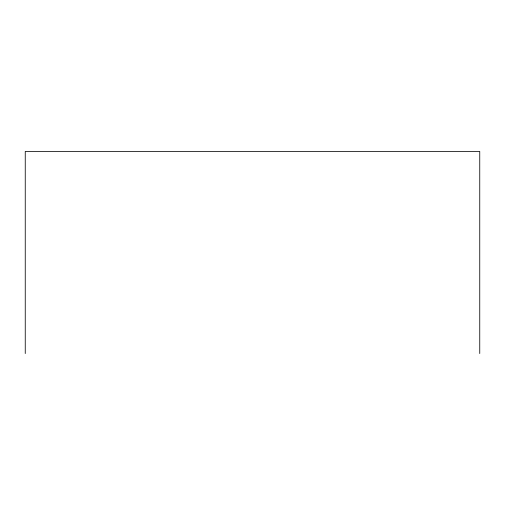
<?xml version="1.0" encoding="UTF-8"?>
<svg xmlns="http://www.w3.org/2000/svg" width="505" height="505" viewBox="0 0 505 505"><rect width="100%" height="100%" fill="white"/><g stroke="black" fill="none" stroke-linecap="round" stroke-linejoin="round"><path stroke-width="0.76" d="M479.75 353.55L479.75 151.45L25.25 151.45L25.25 353.55"/></g></svg>
